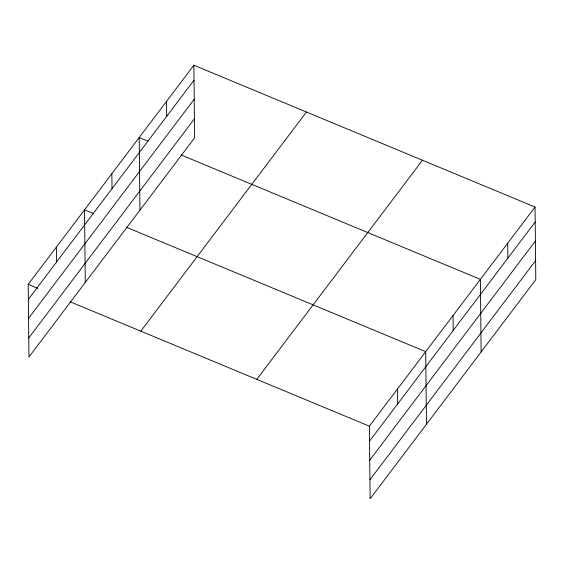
<?xml version="1.0" encoding="UTF-8"?>
<svg xmlns="http://www.w3.org/2000/svg" width="564" height="564" viewBox="0 0 564 564"><rect width="100%" height="100%" fill="white"/><g stroke="black" fill="none" stroke-linecap="round" stroke-linejoin="round"><path stroke-width="0.85" d="M193.861 65.227L194.622 137.827L28.961 356.963L28.2 284.362L193.861 65.227L535.039 207.037L535.8 279.638L370.139 498.773L369.378 426.172L535.039 207.037M28.355 299.329L194.016 80.194M28.552 318.35L194.213 99.208M28.764 337.942L194.425 118.807M140.788 331.16L306.449 112.025M256.789 379.375L422.45 160.239M369.533 441.147L535.194 222.004M369.737 460.161L535.398 241.025M369.942 479.76L535.603 260.624M148.036 141.219L139.195 137.538L139.95 210.139M181.009 154.924L480.373 279.356L481.134 351.957M93.37 213.53L84.522 209.857L85.284 282.451M126.343 227.236L425.707 351.668L426.462 424.269M28.2 284.362L37.851 288.373M70.021 301.74L369.378 426.172M507.706 243.197L507.861 258.164M453.04 315.516L453.195 330.483M397.542 388.92L397.698 403.887M166.528 101.379L166.683 116.353M111.855 173.698L112.017 188.665M56.365 247.11L56.52 262.077"/></g></svg>
